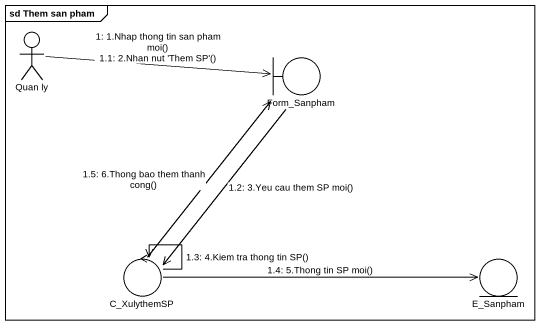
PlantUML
@startuml
mainframe sd Them san pham
actor "Quan ly" as Quan_ly
boundary Form_Sanpham
control C_XulythemSP
entity E_Sanpham
Quan_ly -right-> Form_Sanpham : 1: 1.Nhap thong tin san pham moi()\n1.1: 2.Nhan nut 'Them SP'()
Form_Sanpham --> C_XulythemSP : 1.2: 3.Yeu cau them SP moi()
C_XulythemSP --> C_XulythemSP : 1.3: 4.Kiem tra thong tin SP()
C_XulythemSP -right-> E_Sanpham : 1.4: 5.Thong tin SP moi()
C_XulythemSP -up-> Form_Sanpham : 1.5: 6.Thong bao them thanh cong()
@enduml
